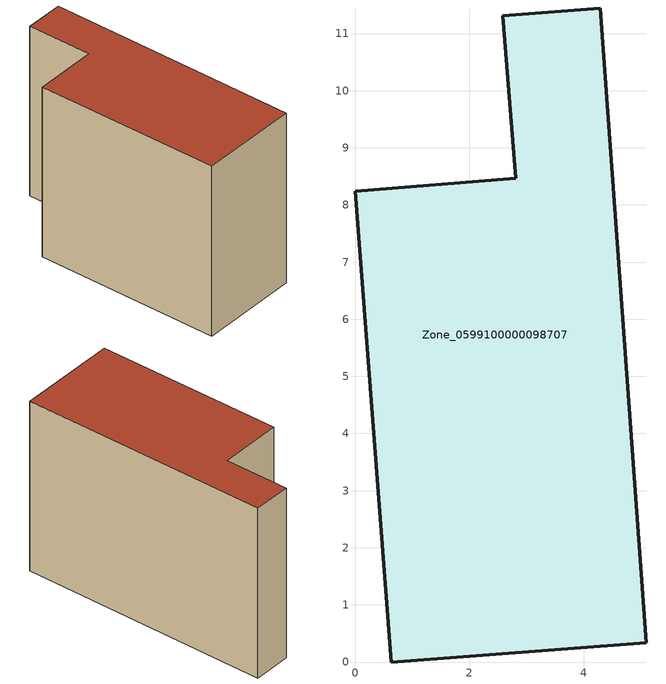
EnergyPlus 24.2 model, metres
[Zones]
Zone_0599100000098707
 floor ground (C_G): 5.1,0.34 0.63,0 0,8.24 2.81,8.47 2.58,11.31 4.29,11.45 z0
 wall outside (C_F): 0.63,0 5.1,0.34 4.29,11.45 2.58,11.31 2.81,8.47 0,8.24 0.63,0 z0:7.89
 roof outside (C_R): 0,8.24 0.63,0 5.1,0.34 4.29,11.45 2.58,11.31 2.81,8.47 z7.89
[BUILDING]
Pand.0599100000098707: North Axis=0; Terrain=City; Loads Convergence Tolerance Value=0.04; Temperature Convergence Tolerance Value=0.4; Solar Distribution=FullExterior; Maximum Number of Warmup Days=25; Minimum Number of Warmup Days=1
[Site:Location]
Rotterdam.The.Hague.AP_ZH_NLD Design_Conditions: Latitude=51.96; Longitude=4.45; Time Zone=1; Elevation=-4.5
[SITE:GROUNDTEMPERATURE:BUILDINGSURFACE]
18, 18, 18, 18, 18, 18, 18, 18, 18, 18, 18, 18
[MATERIAL] Thermal Absorptance=0.9; Solar Absorptance=0.7; Visible Absorptance=0.7
Name | Roughness | Thickness | Conductivity | Density | Specific Heat
G.TI.1946 | MediumSmooth | 0.15 | 1 | 540 | 1210
F.TI.1946 | Rough | 0.3 | 0.857143 | 1920 | 840
R.TI.1946 | MediumRough | 0.2 | 0.1 | 1500 | 1000
[CONSTRUCTION]
C_G: G.TI.1946
C_F: F.TI.1946
C_R: R.TI.1946
[ZONE]
Zone_0599100000098707: Type=1; Multiplier=1; Ceiling Height=Autocalculate; Volume=Autocalculate; Floor Area=autocalculate; Part of Total Floor Area=Yes
[ZONEINFILTRATION:DESIGNFLOWRATE]
Infil_Zone_0599100000098707: Zone or ZoneList or Space or SpaceList=Zone_0599100000098707; Schedule=AlwaysOn; Design Flow Rate Calculation Method=Flow/Area; Flow Rate per Floor Area=0.003; Constant Term Coefficient=1; Temperature Term Coefficient=0; Velocity Term Coefficient=0; Velocity Squared Term Coefficient=0
[HVACTEMPLATE:ZONE:IDEALLOADSAIRSYSTEM]
Zone_0599100000098707: Maximum Heating Supply Air Temperature=50; Minimum Cooling Supply Air Temperature=13; Maximum Heating Supply Air Humidity Ratio=0.0156; Minimum Cooling Supply Air Humidity Ratio=0.0077; Heating Limit=NoLimit; Cooling Limit=NoLimit; Dehumidification Control Type=ConstantSensibleHeatRatio; Cooling Sensible Heat Ratio=0.7; Dehumidification Setpoint=60; Humidification Control Type=None; Humidification Setpoint=30; Outdoor Air Method=None; Outdoor Air Flow Rate per Person=0.00944; Outdoor Air Flow Rate per Zone Floor Area=0; Outdoor Air Flow Rate per Zone=0; Demand Controlled Ventilation Type=None; Outdoor Air Economizer Type=NoEconomizer; Heat Recovery Type=None; Sensible Heat Recovery Effectiveness=0.7; Latent Heat Recovery Effectiveness=0.65
[ZONECONTROL:THERMOSTAT]
ThermostatControl_Zone_0599100000098707: Zone or ZoneList=Zone_0599100000098707; Control Type Schedule=DualSetpointControlType; Control 1=Thermostat_Zone_0599100000098707; Temperature Difference Between Cutout And Setpoint=0
[THERMOSTATSETPOINT:DUALSETPOINT]
Thermostat_Zone_0599100000098707: Heating Setpoint Temperature Schedule=HeatingSetpoint_Zone_0599100000098707; Cooling Setpoint Temperature Schedule=CoolingSetpoint_Zone_0599100000098707
[SCHEDULE:COMPACT]
HeatingSetpoint_Zone_0599100000098707: Through: 12/31, For: AllDays, Until: 24:00, 21
CoolingSetpoint_Zone_0599100000098707: Through: 12/31, For: AllDays, Until: 24:00, 24
DualSetpointControlType: Through: 12/31, For: AllDays, Until: 24:00, 4
AlwaysOn: Through: 12/31, For: AllDays, Until: 24:00, 1
